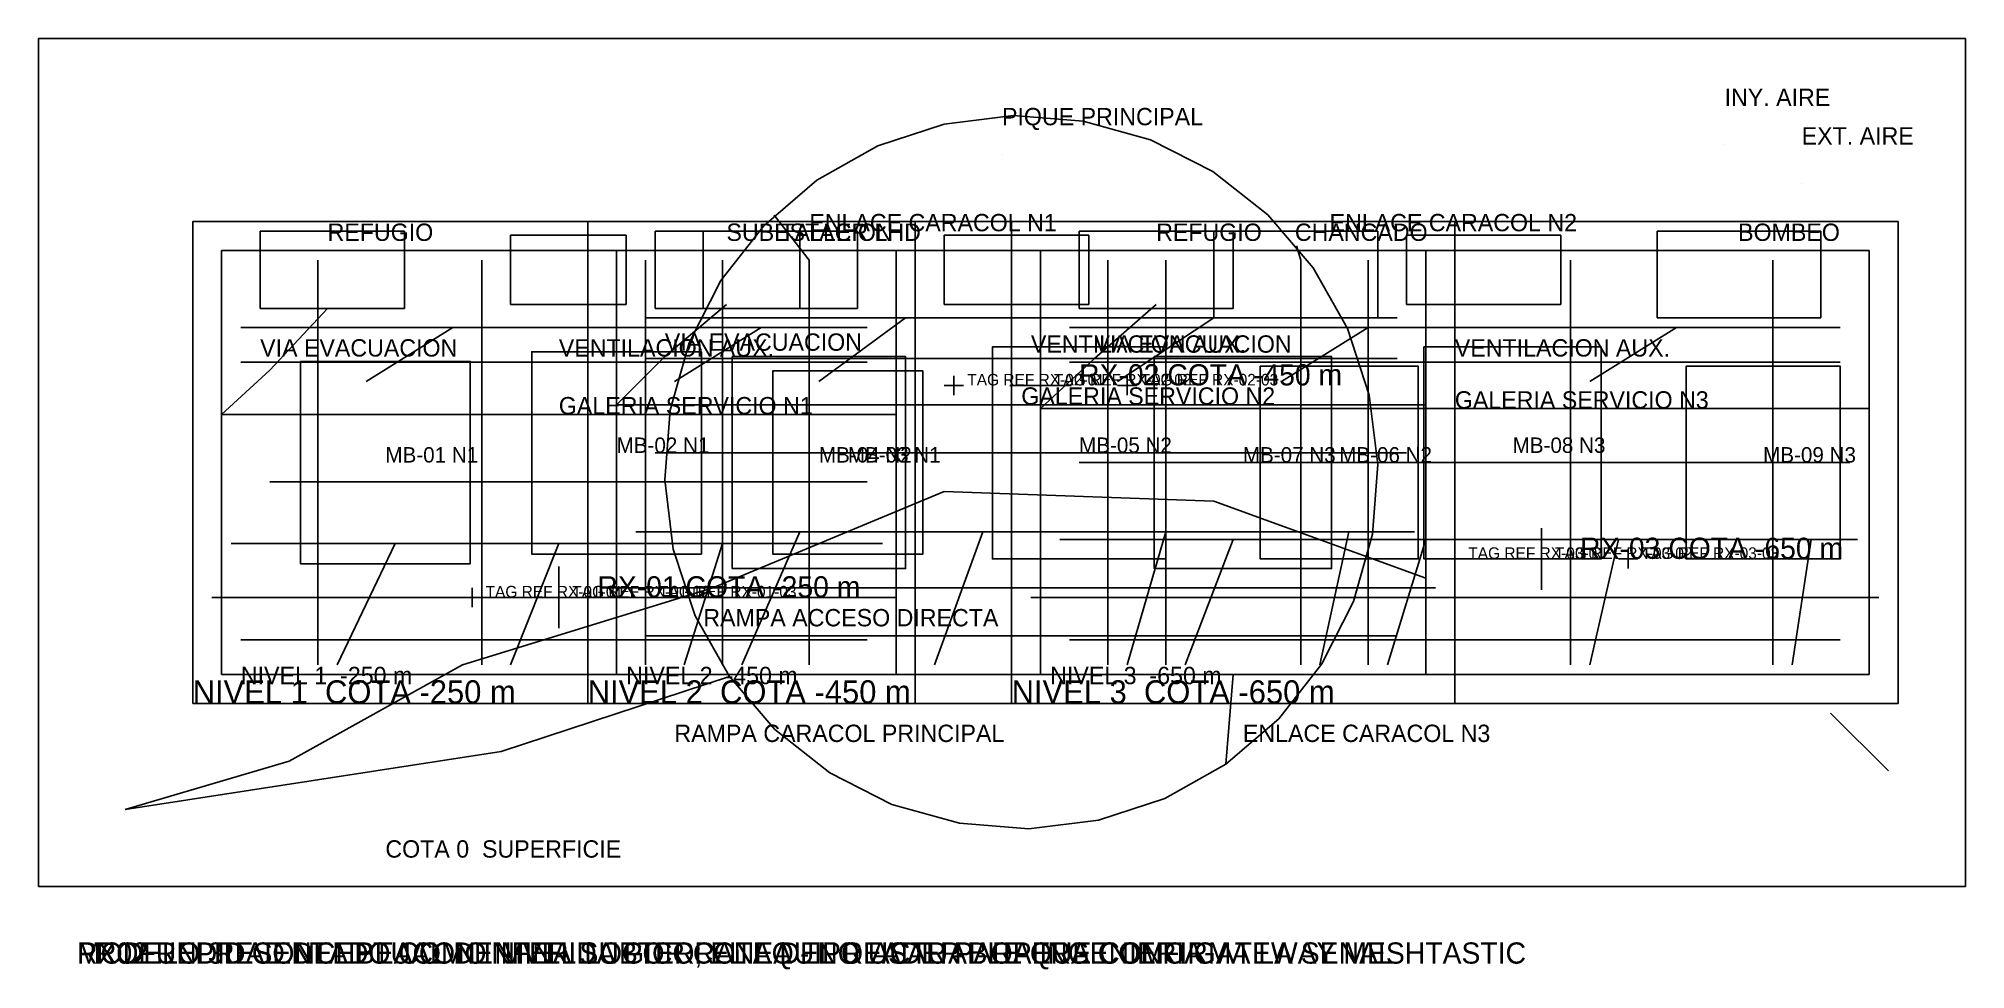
# Model space of a CAD drawing. Extents: x 0 to 1000, y -263 to 220.
import ezdxf

# ---------------------------------------------------------------- set-up
doc = ezdxf.new("R2010")
doc.units = 0
for name, color, linetype in [('BEACONS_REF', 1, 'CONTINUOUS'), ('BOMBEO', 4, 'CONTINUOUS'), ('CALLE_HUNDIMIENTO', 33, 'CONTINUOUS'), ('CAMARA_MANIOBRAS', 2, 'CONTINUOUS'), ('CHANCADO', 2, 'CONTINUOUS'), ('CHIMENEA_ESCAPE', 7, 'CONTINUOUS'), ('CRUCERO', 9, 'CONTINUOUS'), ('DRENAJE', 5, 'CONTINUOUS'), ('ENLACE_RAMPA', 5, 'CONTINUOUS'), ('GALERIA_PERIMETRAL', 8, 'CONTINUOUS'), ('GALERIA_PRODUCCION', 3, 'CONTINUOUS'), ('GALERIA_RETORNO', 4, 'CONTINUOUS'), ('GALERIA_SECUNDARIA', 8, 'CONTINUOUS'), ('GALERIA_SERVICIO', 3, 'CONTINUOUS'), ('GALERIA_VENTILACION', 4, 'CONTINUOUS'), ('MACROBLOQUES', 94, 'CONTINUOUS'), ('NODOS_RX', 2, 'CONTINUOUS'), ('PIQUE_PRINCIPAL', 7, 'CONTINUOUS'), ('PLANOS_NIVEL', 8, 'CONTINUOUS'), ('RAMPA_ACCESO', 5, 'CONTINUOUS'), ('RAMPA_CARACOL', 5, 'CONTINUOUS'), ('REFUGIO', 3, 'CONTINUOUS'), ('SUBESTACION', 2, 'CONTINUOUS'), ('SUPERFICIE', 7, 'CONTINUOUS'), ('TALLER', 5, 'CONTINUOUS'), ('TEXTOS_COTAS', 7, 'CONTINUOUS'), ('TRASPASO_MINERAL', 6, 'CONTINUOUS'), ('VENTILACION_EXTRACCION', 30, 'CONTINUOUS'), ('VENTILACION_INYECCION', 4, 'CONTINUOUS'), ('VIA_EVACUACION', 3, 'CONTINUOUS')]:
    doc.layers.add(name, color=color, linetype=linetype)

msp = doc.modelspace()

# ---------------------------------------------------------------- linework, layer by layer
at = {"layer": 'BEACONS_REF'}
for p, q in [((470, 40, -450), (480, 40, -450)), ((475, 35, -450), (475, 45, -450)), ((475, 40, -455), (475, 40, -445)), ((515, 40, -450), (525, 40, -450)), ((520, 35, -450), (520, 45, -450)), ((520, 40, -455), (520, 40, -445)), ((560, 40, -450), (570, 40, -450)), ((565, 35, -450), (565, 45, -450)), ((565, 40, -455), (565, 40, -445)), ((730, -50, -650), (740, -50, -650)), ((735, -55, -650), (735, -45, -650)), ((735, -50, -655), (735, -50, -645)), ((775, -50, -650), (785, -50, -650)), ((780, -55, -650), (780, -45, -650)), ((780, -50, -655), (780, -50, -645)), ((820, -50, -650), (830, -50, -650)), ((825, -55, -650), (825, -45, -650)), ((825, -50, -655), (825, -50, -645)), ((220, -70, -250), (230, -70, -250)), ((225, -75, -250), (225, -65, -250)), ((225, -70, -255), (225, -70, -245)), ((265, -70, -250), (275, -70, -250)), ((270, -75, -250), (270, -65, -250)), ((270, -70, -255), (270, -70, -245)), ((310, -70, -250), (320, -70, -250)), ((315, -75, -250), (315, -65, -250)), ((315, -70, -255), (315, -70, -245))]:
    msp.add_line(p, q, dxfattribs=at)
at = {"layer": 'BOMBEO'}
for p, q in [((925, 120, -650), (840, 120, -650)), ((840, 120, -650), (840, 75, -650)), ((925, 75, -650), (925, 120, -650)), ((840, 75, -650), (925, 75, -650))]:
    msp.add_line(p, q, dxfattribs=at)
at = {"layer": 'CALLE_HUNDIMIENTO'}
for p, q in [((320, 5, -450), (710, 5, -450)), ((540, 0, -650), (940, 0, -650)), ((120, -10, -250), (430, -10, -250))]:
    msp.add_line(p, q, dxfattribs=at)
at = {"layer": 'CAMARA_MANIOBRAS'}
for p, q in [((305, 118, -250), (245, 118, -250)), ((245, 118, -250), (245, 82, -250)), ((305, 82, -250), (305, 118, -250)), ((545, 118, -450), (470, 118, -450)), ((470, 118, -450), (470, 82, -450)), ((545, 82, -450), (545, 118, -450)), ((790, 118, -650), (710, 118, -650)), ((710, 118, -650), (710, 82, -650)), ((790, 82, -650), (790, 118, -650)), ((245, 82, -250), (305, 82, -250)), ((470, 82, -450), (545, 82, -450)), ((710, 82, -650), (790, 82, -650))]:
    msp.add_line(p, q, dxfattribs=at)
at = {"layer": 'CHANCADO'}
for p, q in [((695, 120, -450), (610, 120, -450)), ((610, 120, -450), (610, 75, -450)), ((695, 75, -450), (695, 120, -450)), ((610, 75, -450), (695, 75, -450))]:
    msp.add_line(p, q, dxfattribs=at)
at = {"layer": 'CHIMENEA_ESCAPE'}
msp.add_line((960, -160, -35), (930, -130, -650), dxfattribs=at)
at = {"layer": 'CRUCERO'}
for p, q in [((145, -105, -250), (145, 105, -250)), ((230, -105, -250), (230, 105, -250)), ((315, -105, -250), (315, 105, -250)), ((355, -105, -450), (355, 105, -450)), ((400, -105, -250), (400, 105, -250)), ((455, -105, -450), (455, 105, -450)), ((555, -105, -450), (555, 105, -450)), ((585, -105, -650), (585, 105, -650)), ((655, -105, -450), (655, 105, -450)), ((690, -105, -650), (690, 105, -650)), ((795, -105, -650), (795, 105, -650)), ((900, -105, -650), (900, 105, -650))]:
    msp.add_line(p, q, dxfattribs=at)
at = {"layer": 'DRENAJE'}
for p, q in [((315, -90, -450), (515, -90, -450)), ((515, -90, -450), (705, -90, -450)), ((105, -92, -250), (275, -92, -250)), ((275, -92, -250), (430, -92, -250)), ((535, -92, -650), (735, -92, -650)), ((735, -92, -650), (935, -92, -650))]:
    msp.add_line(p, q, dxfattribs=at)
at = {"layer": 'ENLACE_RAMPA'}
for p, q in [((381.8, 128.4, -250), (400, 105, -250)), ((652.9, 112.5, -450), (655, 105, -450)), ((616.1, -156.5, -650), (620, -110, -650)), ((240, -150, -15), (358.5, -111.1, -40)), ((45, -180), (240, -150, -15))]:
    msp.add_line(p, q, dxfattribs=at)
at = {"layer": 'GALERIA_PERIMETRAL'}
for p, q in [((95, 110, -250), (445, 110, -250)), ((95, -110, -250), (95, 110, -250)), ((300, 110, -450), (720, 110, -450)), ((300, -110, -450), (300, 110, -450)), ((445, -110, -250), (445, 110, -250)), ((520, 110, -650), (950, 110, -650)), ((520, -110, -650), (520, 110, -650)), ((720, -110, -450), (720, 110, -450)), ((950, -110, -650), (950, 110, -650)), ((95, -110, -250), (445, -110, -250)), ((300, -110, -450), (720, -110, -450)), ((520, -110, -650), (950, -110, -650))]:
    msp.add_line(p, q, dxfattribs=at)
at = {"layer": 'GALERIA_PRODUCCION'}
for p, q in [((90, -70, -250), (445, -70, -250)), ((295, -65, -450), (725, -65, -450)), ((515, -70, -650), (955, -70, -650))]:
    msp.add_line(p, q, dxfattribs=at)
at = {"layer": 'GALERIA_RETORNO'}
for p, q in [((105, 70, -250), (430, 70, -250)), ((315, 75, -450), (705, 75, -450)), ((535, 70, -650), (935, 70, -650))]:
    msp.add_line(p, q, dxfattribs=at)
at = {"layer": 'GALERIA_SECUNDARIA'}
for p, q in [((170, 42, -250), (215, 70, -250)), ((330, 42, -250), (375, 70, -250)), ((405, 42, -450), (450, 75, -450)), ((560, 42, -450), (610, 75, -450)), ((645, 42, -650), (690, 70, -650)), ((805, 42, -650), (850, 70, -650)), ((310, -36, -450), (714, -36, -450)), ((365, -105, -450), (395, -36, -450)), ((465, -105, -450), (490, -36, -450)), ((530, -40, -650), (944, -40, -650)), ((565, -105, -450), (585, -36, -450)), ((595, -105, -650), (620, -40, -650)), ((665, -105, -450), (680, -36, -450)), ((700, -105, -650), (720, -40, -650)), ((805, -105, -650), (820, -40, -650)), ((910, -105, -650), (920, -40, -650)), ((100, -42, -250), (438, -42, -250)), ((155, -105, -250), (185, -42, -250)), ((245, -105, -250), (270, -42, -250)), ((335, -105, -250), (355, -42, -250))]:
    msp.add_line(p, q, dxfattribs=at)
at = {"layer": 'GALERIA_SERVICIO'}
for p, q in [((300, 30, -450), (720, 30, -450)), ((95, 25, -250), (445, 25, -250)), ((520, 28, -650), (950, 28, -650))]:
    msp.add_line(p, q, dxfattribs=at)
at = {"layer": 'GALERIA_VENTILACION'}
for p, q in [((105, 52, -250), (270, 52, -250)), ((270, 52, -250), (430, 52, -250)), ((315, 54, -450), (515, 54, -450)), ((515, 54, -450), (705, 54, -450)), ((535, 52, -650), (735, 52, -650)), ((735, 52, -650), (935, 52, -650))]:
    msp.add_line(p, q, dxfattribs=at)
at = {"layer": 'MACROBLOQUES'}
for points in [[(495, -50, -290), (585, -50, -290), (585, 60, -290), (495, 60, -290)], [(495, -50, -432), (585, -50, -432), (585, 60, -432), (495, 60, -432)], [(585, 60, -290), (495, 60, -290), (495, 60, -432), (585, 60, -432)], [(495, 60, -290), (495, -50, -290), (495, -50, -432), (495, 60, -432)], [(585, -50, -290), (585, 60, -290), (585, 60, -432), (585, -50, -432)], [(719, -50, -490), (811, -50, -490), (811, 60, -490), (719, 60, -490)], [(719, -50, -632), (811, -50, -632), (811, 60, -632), (719, 60, -632)], [(811, 60, -490), (719, 60, -490), (719, 60, -632), (811, 60, -632)], [(719, 60, -490), (719, -50, -490), (719, -50, -632), (719, 60, -632)], [(811, -50, -490), (811, 60, -490), (811, 60, -632), (811, -50, -632)], [(136, -52.5, -75), (224, -52.5, -75), (224, 52.5, -75), (136, 52.5, -75)], [(136, -52.5, -232), (224, -52.5, -232), (224, 52.5, -232), (136, 52.5, -232)], [(224, 52.5, -75), (136, 52.5, -75), (136, 52.5, -232), (224, 52.5, -232)], [(136, 52.5, -75), (136, -52.5, -75), (136, -52.5, -232), (136, 52.5, -232)], [(224, -52.5, -75), (224, 52.5, -75), (224, 52.5, -232), (224, -52.5, -232)], [(256, -47.5, -85), (344, -47.5, -85), (344, 57.5, -85), (256, 57.5, -85)], [(256, -47.5, -232), (344, -47.5, -232), (344, 57.5, -232), (256, 57.5, -232)], [(344, 57.5, -85), (256, 57.5, -85), (256, 57.5, -232), (344, 57.5, -232)], [(256, 57.5, -85), (256, -47.5, -85), (256, -47.5, -232), (256, 57.5, -232)], [(344, -47.5, -85), (344, 57.5, -85), (344, 57.5, -232), (344, -47.5, -232)], [(360, -55, -280), (450, -55, -280), (450, 55, -280), (360, 55, -280)], [(360, -55, -432), (450, -55, -432), (450, 55, -432), (360, 55, -432)], [(450, 55, -280), (360, 55, -280), (360, 55, -432), (450, 55, -432)], [(360, 55, -280), (360, -55, -280), (360, -55, -432), (360, 55, -432)], [(450, -55, -280), (450, 55, -280), (450, 55, -432), (450, -55, -432)], [(579, -55, -480), (671, -55, -480), (671, 55, -480), (579, 55, -480)], [(579, -55, -632), (671, -55, -632), (671, 55, -632), (579, 55, -632)], [(671, 55, -480), (579, 55, -480), (579, 55, -632), (671, 55, -632)], [(579, 55, -480), (579, -55, -480), (579, -55, -632), (579, 55, -632)], [(634, -50, -305), (716, -50, -305), (716, 50, -305), (634, 50, -305)], [(634, -50, -432), (716, -50, -432), (716, 50, -432), (634, 50, -432)], [(716, 50, -305), (634, 50, -305), (634, 50, -432), (716, 50, -432)], [(634, 50, -305), (634, -50, -305), (634, -50, -432), (634, 50, -432)], [(671, -55, -480), (671, 55, -480), (671, 55, -632), (671, -55, -632)], [(716, -50, -305), (716, 50, -305), (716, 50, -432), (716, -50, -432)], [(855, -50, -505), (935, -50, -505), (935, 50, -505), (855, 50, -505)], [(855, -50, -632), (935, -50, -632), (935, 50, -632), (855, 50, -632)], [(935, 50, -505), (855, 50, -505), (855, 50, -632), (935, 50, -632)], [(855, 50, -505), (855, -50, -505), (855, -50, -632), (855, 50, -632)], [(935, -50, -505), (935, 50, -505), (935, 50, -632), (935, -50, -632)], [(381, -47.5, -100), (459, -47.5, -100), (459, 47.5, -100), (381, 47.5, -100)], [(381, -47.5, -232), (459, -47.5, -232), (459, 47.5, -232), (381, 47.5, -232)], [(459, 47.5, -100), (381, 47.5, -100), (381, 47.5, -232), (459, 47.5, -232)], [(381, 47.5, -100), (381, -47.5, -100), (381, -47.5, -232), (381, 47.5, -232)], [(459, -47.5, -100), (459, 47.5, -100), (459, 47.5, -232), (459, -47.5, -232)], [(256, -47.5, -85), (344, -47.5, -85), (344, -47.5, -232), (256, -47.5, -232)], [(381, -47.5, -100), (459, -47.5, -100), (459, -47.5, -232), (381, -47.5, -232)], [(495, -50, -290), (585, -50, -290), (585, -50, -432), (495, -50, -432)], [(634, -50, -305), (716, -50, -305), (716, -50, -432), (634, -50, -432)], [(719, -50, -490), (811, -50, -490), (811, -50, -632), (719, -50, -632)], [(855, -50, -505), (935, -50, -505), (935, -50, -632), (855, -50, -632)], [(136, -52.5, -75), (224, -52.5, -75), (224, -52.5, -232), (136, -52.5, -232)], [(360, -55, -280), (450, -55, -280), (450, -55, -432), (360, -55, -432)], [(579, -55, -480), (671, -55, -480), (671, -55, -632), (579, -55, -632)]]:
    msp.add_3dface(points, dxfattribs=at)
at = {"layer": 'NODOS_RX'}
for p, q in [((520, 24, -450), (520, 56, -450)), ((504, 40, -450), (536, 40, -450)), ((520, 40, -466), (520, 40, -434)), ((780, -66, -650), (780, -34, -650)), ((764, -50, -650), (796, -50, -650)), ((780, -50, -666), (780, -50, -634)), ((270, -86, -250), (270, -54, -250)), ((254, -70, -250), (286, -70, -250)), ((270, -70, -266), (270, -70, -234))]:
    msp.add_line(p, q, dxfattribs=at)
at = {"layer": 'PIQUE_PRINCIPAL'}
msp.add_line((500, 160), (500, 160, -690), dxfattribs=at)
at = {"layer": 'PLANOS_NIVEL'}
for points in [[(80, -125, -250), (455, -125, -250), (455, 125, -250), (80, 125, -250)], [(285, -125, -450), (735, -125, -450), (735, 125, -450), (285, 125, -450)], [(505, -125, -650), (965, -125, -650), (965, 125, -650), (505, 125, -650)]]:
    msp.add_3dface(points, dxfattribs=at)
at = {"layer": 'RAMPA_ACCESO'}
for p, q in [((350, -65, -350), (470, -15, -450)), ((470, -15, -450), (610, -20, -550)), ((610, -20, -550), (720, -60, -650)), ((220, -105, -250), (350, -65, -350)), ((130, -155, -105), (220, -105, -250)), ((45, -180), (130, -155, -105))]:
    msp.add_line(p, q, dxfattribs=at)
at = {"layer": 'RAMPA_CARACOL'}
for p, q in [((470, 175.6, -226.4), (435.5, 164.3, -234.9)), ((470, 175.6, -497.5), (435.5, 164.3, -506)), ((506, 180, -217.9), (470, 175.6, -226.4)), ((506, 180, -489), (470, 175.6, -497.5)), ((542.1, 177.2, -209.4), (506, 180, -217.9)), ((542.1, 177.2, -480.6), (506, 180, -489)), ((577.1, 167.4, -201), (542.1, 177.2, -209.4)), ((577.1, 167.4, -472.1), (542.1, 177.2, -480.6)), ((435.5, 164.3, -234.9), (403.9, 146.5, -243.3)), ((435.5, 164.3, -506), (403.9, 146.5, -514.4)), ((609.4, 151, -192.5), (577.1, 167.4, -201)), ((609.4, 151, -463.6), (577.1, 167.4, -472.1)), ((637.9, 128.6, -184), (609.4, 151, -192.5)), ((637.9, 128.6, -455.1), (609.4, 151, -463.6)), ((403.9, 146.5, -243.3), (376.4, 122.9, -251.8)), ((403.9, 146.5, -514.4), (376.4, 122.9, -522.9)), ((376.4, 122.9, -251.8), (354, 94.4, -260.3)), ((376.4, 122.9, -522.9), (354, 94.4, -531.4)), ((661.5, 101.1, -175.6), (637.9, 128.6, -184)), ((661.5, 101.1, -446.7), (637.9, 128.6, -455.1)), ((679.3, 69.5, -167.1), (661.5, 101.1, -175.6)), ((679.3, 69.5, -438.2), (661.5, 101.1, -446.7)), ((354, 94.4, -260.3), (337.6, 62.1, -268.8)), ((354, 94.4, -531.4), (337.6, 62.1, -539.9)), ((337.6, 62.1, -268.8), (327.8, 27.1, -277.2)), ((337.6, 62.1, -539.9), (327.8, 27.1, -548.3)), ((690.6, 35, -158.6), (679.3, 69.5, -167.1)), ((690.6, 35, -429.7), (679.3, 69.5, -438.2)), ((695, -1, -150.1), (690.6, 35, -158.6)), ((695, -1, -421.2), (690.6, 35, -429.7)), ((327.8, 27.1, -277.2), (325, -9, -285.7)), ((327.8, 27.1, -548.3), (325, -9, -556.8)), ((325, -9, -285.7), (329.4, -45, -294.2)), ((325, -9, -556.8), (329.4, -45, -565.3)), ((692.2, -37.1, -141.7), (695, -1, -150.1)), ((692.2, -37.1, -412.8), (695, -1, -421.2)), ((682.4, -72.1, -133.2), (692.2, -37.1, -141.7)), ((682.4, -72.1, -404.3), (692.2, -37.1, -412.8)), ((329.4, -45, -294.2), (340.7, -79.5, -302.6)), ((329.4, -45, -565.3), (340.7, -79.5, -573.8)), ((340.7, -79.5, -302.6), (358.5, -111.1, -311.1)), ((340.7, -79.5, -573.8), (358.5, -111.1, -582.2)), ((666, -104.4, -124.7), (682.4, -72.1, -133.2)), ((666, -104.4, -395.8), (682.4, -72.1, -404.3)), ((643.6, -132.9, -116.2), (666, -104.4, -124.7)), ((643.6, -132.9, -387.4), (666, -104.4, -395.8)), ((358.5, -111.1, -40), (382.1, -138.6, -48.5)), ((358.5, -111.1, -311.1), (382.1, -138.6, -319.6)), ((358.5, -111.1, -582.2), (382.1, -138.6, -590.7)), ((382.1, -138.6, -48.5), (410.6, -161, -56.9)), ((382.1, -138.6, -319.6), (410.6, -161, -328.1)), ((382.1, -138.6, -590.7), (410.6, -161, -599.2)), ((616.1, -156.5, -107.8), (643.6, -132.9, -116.2)), ((616.1, -156.5, -378.9), (643.6, -132.9, -387.4)), ((584.5, -174.3, -99.3), (616.1, -156.5, -107.8)), ((584.5, -174.3, -370.4), (616.1, -156.5, -378.9)), ((584.5, -174.3, -641.5), (616.1, -156.5, -650)), ((410.6, -161, -56.9), (442.9, -177.4, -65.4)), ((410.6, -161, -328.1), (442.9, -177.4, -336.5)), ((410.6, -161, -599.2), (442.9, -177.4, -607.6)), ((442.9, -177.4, -65.4), (477.9, -187.2, -73.9)), ((442.9, -177.4, -336.5), (477.9, -187.2, -345)), ((442.9, -177.4, -607.6), (477.9, -187.2, -616.1)), ((550, -185.6, -90.8), (584.5, -174.3, -99.3)), ((550, -185.6, -361.9), (584.5, -174.3, -370.4)), ((550, -185.6, -633.1), (584.5, -174.3, -641.5)), ((477.9, -187.2, -73.9), (514, -190, -82.4)), ((477.9, -187.2, -345), (514, -190, -353.5)), ((477.9, -187.2, -616.1), (514, -190, -624.6)), ((514, -190, -82.4), (550, -185.6, -90.8)), ((514, -190, -353.5), (550, -185.6, -361.9)), ((514, -190, -624.6), (550, -185.6, -633.1))]:
    msp.add_line(p, q, dxfattribs=at)
at = {"layer": 'REFUGIO'}
for p, q in [((190, 120, -250), (115, 120, -250)), ((115, 120, -250), (115, 80, -250)), ((190, 80, -250), (190, 120, -250)), ((620, 120, -650), (540, 120, -650)), ((540, 120, -650), (540, 80, -650)), ((620, 80, -650), (620, 120, -650)), ((115, 80, -250), (190, 80, -250)), ((540, 80, -650), (620, 80, -650))]:
    msp.add_line(p, q, dxfattribs=at)
at = {"layer": 'SUBESTACION'}
for p, q in [((395, 120, -450), (320, 120, -450)), ((320, 120, -450), (320, 80, -450)), ((395, 80, -450), (395, 120, -450)), ((320, 80, -450), (395, 80, -450))]:
    msp.add_line(p, q, dxfattribs=at)
at = {"layer": 'SUPERFICIE'}
for p, q in [((1000, 220), (0, 220)), ((0, 220), (0, -220)), ((1000, -220), (1000, 220)), ((0, -220), (1000, -220))]:
    msp.add_line(p, q, dxfattribs=at)
at = {"layer": 'TALLER'}
for p, q in [((425, 120, -250), (345, 120, -250)), ((345, 120, -250), (345, 80, -250)), ((425, 80, -250), (425, 120, -250)), ((345, 80, -250), (425, 80, -250))]:
    msp.add_line(p, q, dxfattribs=at)
at = {"layer": 'TRASPASO_MINERAL'}
for p, q in [((180, 0, -235), (180, 0, -285)), ((300, 5, -235), (300, 5, -300)), ((405, 0, -435), (405, 0, -500)), ((540, 5, -435), (540, 5, -500)), ((625, 0, -635), (625, 0, -705)), ((765, 5, -635), (765, 5, -705))]:
    msp.add_line(p, q, dxfattribs=at)
at = {"layer": 'VENTILACION_EXTRACCION'}
msp.add_line((915, 145, -55), (915, 145, -690), dxfattribs=at)
at = {"layer": 'VENTILACION_INYECCION'}
msp.add_line((875, 165, -55), (875, 165, -690), dxfattribs=at)
at = {"layer": 'VIA_EVACUACION'}
for p, q in [((150, 80, -250), (120, 48, -250)), ((357, 82, -450), (325, 55, -450)), ((580, 82, -650), (548, 54, -650)), ((325, 55, -450), (300, 30, -450)), ((548, 54, -650), (520, 28, -650)), ((120, 48, -250), (95, 25, -250))]:
    msp.add_line(p, q, dxfattribs=at)

# ---------------------------------------------------------------- texts
at = {"layer": 'BEACONS_REF'}
for s, p in [('TAG REF RX-02-01', (482, 40, -447)), ('TAG REF RX-02-02', (527, 40, -447)), ('TAG REF RX-02-03', (572, 40, -447)), ('TAG REF RX-03-01', (742, -50, -647)), ('TAG REF RX-03-02', (787, -50, -647)), ('TAG REF RX-03-03', (832, -50, -647)), ('TAG REF RX-01-01', (232, -70, -247)), ('TAG REF RX-01-02', (277, -70, -247)), ('TAG REF RX-01-03', (322, -70, -247))]:
    msp.add_text(s, height=6, dxfattribs=at).set_placement(p)
at = {"layer": 'NODOS_RX'}
for s, p in [('RX-02 COTA -450 m', (540, 40, -442)), ('RX-03 COTA -650 m', (800, -50, -642)), ('RX-01 COTA -250 m', (290, -70, -242))]:
    msp.add_text(s, height=11, dxfattribs=at).set_placement(p)
at = {"layer": 'TEXTOS_COTAS'}
for s, height, p in [('INY. AIRE', 9, (875, 185, -170)), ('PIQUE PRINCIPAL', 9, (500, 175, -120)), ('EXT. AIRE', 9, (915, 165, -250)), ('REFUGIO', 9, (150, 115, -250)), ('SUBESTACION', 9, (357, 115, -450)), ('TALLER LHD', 9, (385, 115, -250)), ('ENLACE CARACOL N1', 9, (400, 120, -250)), ('REFUGIO', 9, (580, 115, -650)), ('CHANCADO', 9, (652, 115, -450)), ('ENLACE CARACOL N2', 9, (670, 120, -450)), ('BOMBEO', 9, (882, 115, -650)), ('VIA EVACUACION', 9, (115, 55, -250)), ('VENTILACION AUX.', 9, (270, 55, -250)), ('VIA EVACUACION', 9, (325, 58, -450)), ('VENTILACION AUX.', 9, (515, 57, -450)), ('VIA EVACUACION', 9, (548, 57, -650)), ('VENTILACION AUX.', 9, (735, 55, -650)), ('GALERIA SERVICIO N1', 9, (270, 25, -250)), ('GALERIA SERVICIO N2', 9, (510, 30, -450)), ('GALERIA SERVICIO N3', 9, (735, 28, -650)), ('MB-02 N1', 8, (300, 5, -79)), ('MB-05 N2', 8, (540, 5, -284)), ('MB-08 N3', 8, (765, 5, -484)), ('MB-01 N1', 8, (180, 0, -69)), ('MB-04 N2', 8, (405, 0, -274)), ('MB-03 N1', 8, (420, 0, -94)), ('MB-07 N3', 8, (625, 0, -474)), ('MB-06 N2', 8, (675, 0, -299)), ('MB-09 N3', 8, (895, 0, -499)), ('RAMPA ACCESO DIRECTA', 9, (345, -85, -350)), ('NIVEL 1  -250 m', 9, (105, -115, -250)), ('NIVEL 2  -450 m', 9, (305, -115, -450)), ('NIVEL 3  -650 m', 9, (525, -115, -650)), ('NIVEL 1  COTA -250 m', 12, (80, -125, -250)), ('NIVEL 2  COTA -450 m', 12, (285, -125, -450)), ('NIVEL 3  COTA -650 m', 12, (505, -125, -650)), ('RAMPA CARACOL PRINCIPAL', 9, (330, -145, -135)), ('ENLACE CARACOL N3', 9, (625, -145, -650)), ('COTA 0  SUPERFICIE', 9, (180, -205)), ('MODELO 3D CONCEPTUAL DE MINA SUBTERRANEA - NO USAR PARA INGENIERIA', 11, (20, -260, 25)), ('PROFUNDIDAD DEL BEACON INFERIDA POR COTA DEL READER BLE QUE CONFIRMA LA SENAL', 11, (20, -260, 7)), ('RX02 REPRESENTADO COMO NIVEL LOGICO; EL EQUIPO ACTUAL OPERA COMO GATEWAY MESHTASTIC', 11, (20, -260, -11))]:
    msp.add_text(s, height=height, dxfattribs=at).set_placement(p)

doc.saveas('drawing.dxf')
